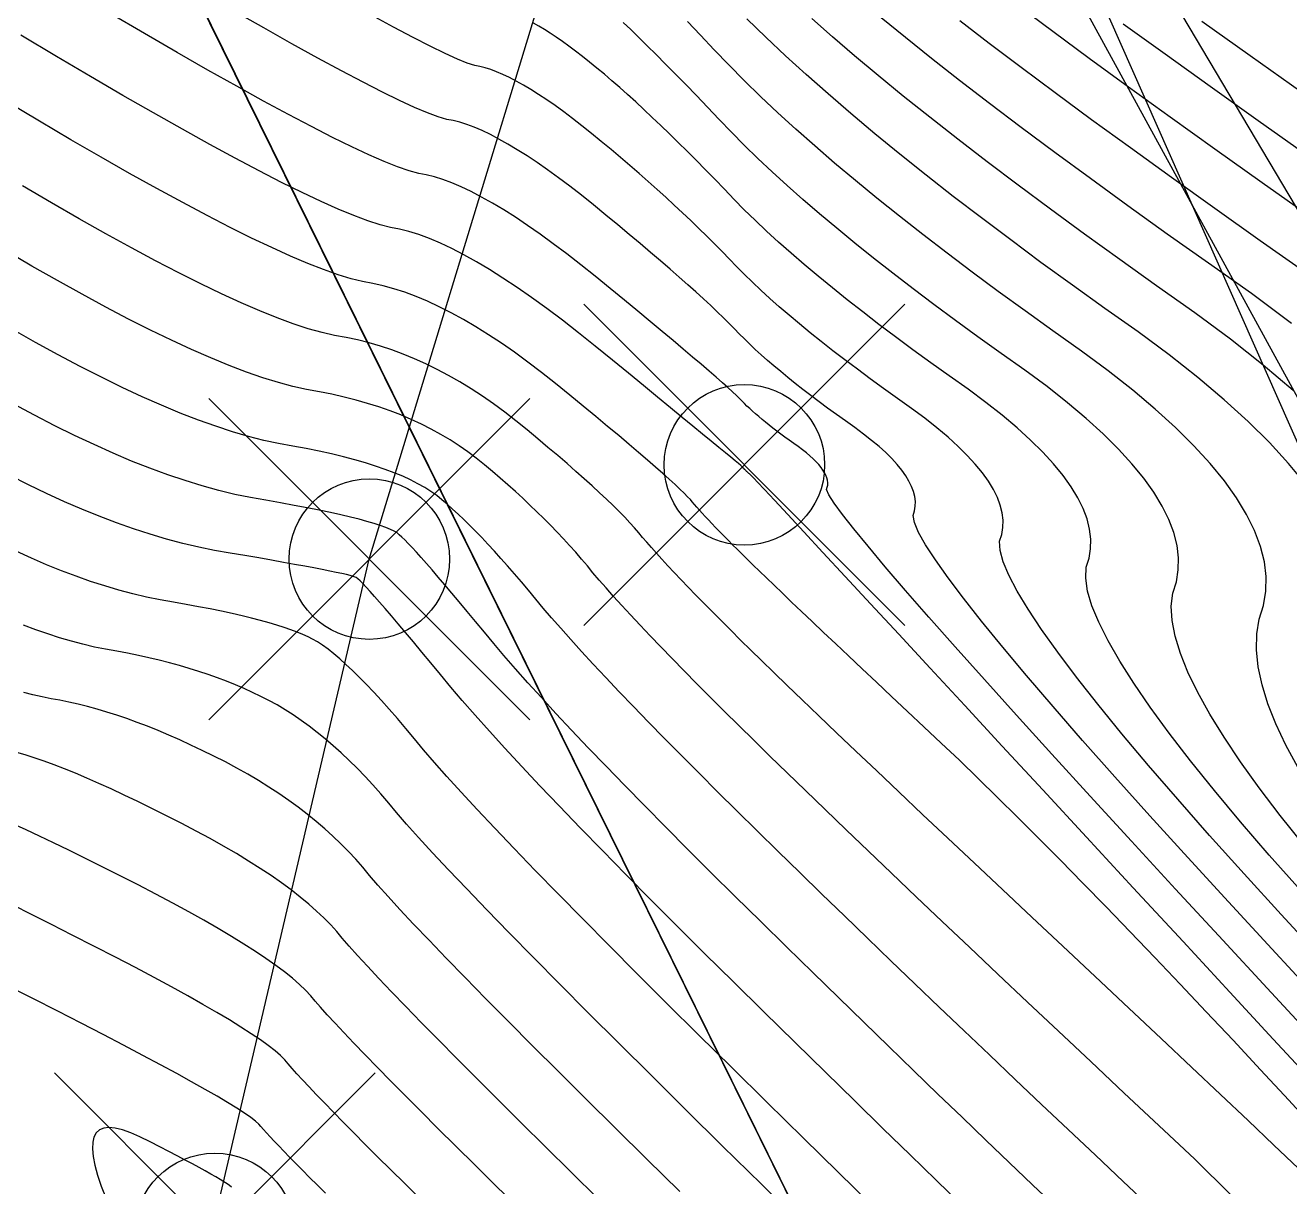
# Model space of a CAD drawing. Extents: x 83 to 1412852, y -76 to 4931706.
# Drawn here: x 1412630.12 to 1412636.43, y 4931562.77 to 4931568.56 of the extents above; entities that cross this region are included whole.
import ezdxf

# ---------------------------------------------------------------- set-up
doc = ezdxf.new("R2010")
doc.units = 0
doc.header["$MEASUREMENT"] = 0
doc.header["$PDMODE"] = 35
doc.header["$PDSIZE"] = 0.8
doc.layers.get('0').update_dxf_attribs({"color": 1, "linetype": 'CONTINUOUS'})
for name, color, linetype in [('Ground topo-Rev01', 1, 'CONTINUOUS'), ('New scratch layer', 1, 'CONTINUOUS'), ('nz-property-titles(LINZ DOWNLOAD)', 1, 'CONTINUOUS')]:
    doc.layers.add(name, color=color, linetype=linetype)

msp = doc.modelspace()

# ---------------------------------------------------------------- linework, layer by layer
for points in [[(1412628.11, 4931577.5), (1412633.05, 4931574.19), (1412634.96, 4931570.18), (1412641.65, 4931558.92), (1412643.23, 4931552.22), (1412645.18, 4931545.9), (1412648.78, 4931537.03), (1412651.34, 4931534.66), (1412654.11, 4931534.38), (1412662.28, 4931539.83)], [(1412636.5428, 4931563.7379), (1412636.3396, 4931563.9577), (1412636.1228, 4931564.192), (1412635.9201, 4931564.4131), (1412635.7313, 4931564.621), (1412635.5566, 4931564.8156), (1412635.3958, 4931564.997), (1412635.249, 4931565.1651), (1412635.1162, 4931565.32), (1412634.9975, 4931565.4617), (1412634.8927, 4931565.5901), (1412634.8019, 4931565.7052), (1412634.7251, 4931565.8071), (1412634.6623, 4931565.8958), (1412634.6135, 4931565.9712), (1412634.5787, 4931566.0334), (1412634.5579, 4931566.0824), (1412634.5511, 4931566.1181), (1412634.5583, 4931566.1405), (1412634.5621, 4931566.1636), (1412634.5625, 4931566.1874), (1412634.5596, 4931566.2118), (1412634.5532, 4931566.2369), (1412634.5435, 4931566.2626), (1412634.5305, 4931566.289), (1412634.514, 4931566.316), (1412634.4942, 4931566.3437), (1412634.471, 4931566.3721), (1412634.4444, 4931566.4011), (1412634.4145, 4931566.4307), (1412634.3811, 4931566.461), (1412634.3444, 4931566.492), (1412634.3044, 4931566.5236), (1412634.2609, 4931566.5559), (1412634.2141, 4931566.5888), (1412634.1687, 4931566.6213), (1412634.1247, 4931566.6532), (1412634.0822, 4931566.6846), (1412634.0411, 4931566.7156), (1412634.0015, 4931566.746), (1412633.9633, 4931566.776), (1412633.9266, 4931566.8054), (1412633.8913, 4931566.8344), (1412633.8574, 4931566.8628), (1412633.825, 4931566.8908), (1412633.794, 4931566.9182), (1412633.7644, 4931566.9452), (1412633.7363, 4931566.9717), (1412633.7097, 4931566.9976), (1412633.6844, 4931567.0231), (1412633.6606, 4931567.0481), (1412633.6345, 4931567.0747), (1412633.606, 4931567.1028), (1412633.575, 4931567.1326), (1412633.5418, 4931567.164), (1412633.5061, 4931567.197), (1412633.4681, 4931567.2316), (1412633.4277, 4931567.2678), (1412633.3849, 4931567.3055), (1412633.3397, 4931567.3449), (1412633.2922, 4931567.3859), (1412633.2423, 4931567.4285), (1412633.19, 4931567.4727), (1412633.1354, 4931567.5185), (1412633.0784, 4931567.5659), (1412633.019, 4931567.6149), (1412632.9572, 4931567.6655), (1412632.8973, 4931567.7133), (1412632.8393, 4931567.7582), (1412632.7832, 4931567.8003), (1412632.729, 4931567.8396), (1412632.6767, 4931567.8761), (1412632.6262, 4931567.9098), (1412632.5777, 4931567.9406), (1412632.531, 4931567.9686), (1412632.4863, 4931567.9938), (1412632.4434, 4931568.0161), (1412632.4024, 4931568.0356), (1412632.3633, 4931568.0523), (1412632.3261, 4931568.0662), (1412632.2908, 4931568.0772), (1412632.2573, 4931568.0855), (1412632.2258, 4931568.0909), (1412632.1834, 4931568.1036), (1412632.1302, 4931568.1236), (1412632.0661, 4931568.1509), (1412631.9912, 4931568.1856), (1412631.9054, 4931568.2276), (1412631.8087, 4931568.2769), (1412631.7013, 4931568.3335), (1412631.5829, 4931568.3974), (1412631.4538, 4931568.4687), (1412631.3137, 4931568.5472), (1412631.1629, 4931568.6331)], [(1412636.5405, 4931567.5988), (1412636.2911, 4931567.7752), (1412636.0552, 4931567.943), (1412635.833, 4931568.1023), (1412635.6243, 4931568.253), (1412635.4291, 4931568.3952), (1412635.2475, 4931568.5289), (1412635.0795, 4931568.654)], [(1412636.5223, 4931563.5392), (1412636.3162, 4931563.762), (1412636.0954, 4931564.0007), (1412635.8599, 4931564.2554), (1412635.6393, 4931564.4948), (1412635.4337, 4931564.719), (1412635.243, 4931564.9279), (1412635.0672, 4931565.1217), (1412634.9064, 4931565.3001), (1412634.7605, 4931565.4634), (1412634.6295, 4931565.6114), (1412634.5135, 4931565.7442), (1412634.4125, 4931565.8618), (1412634.3263, 4931565.9641), (1412634.2551, 4931566.0512), (1412634.1989, 4931566.1231), (1412634.1576, 4931566.1797), (1412634.1312, 4931566.2211), (1412634.1198, 4931566.2473), (1412634.1233, 4931566.2582), (1412634.1251, 4931566.2695), (1412634.1253, 4931566.281), (1412634.1239, 4931566.2929), (1412634.1208, 4931566.3052), (1412634.1161, 4931566.3177), (1412634.1097, 4931566.3305), (1412634.1017, 4931566.3437), (1412634.092, 4931566.3572), (1412634.0807, 4931566.371), (1412634.0678, 4931566.3851), (1412634.0532, 4931566.3996), (1412634.037, 4931566.4144), (1412634.0191, 4931566.4294), (1412633.9996, 4931566.4448), (1412633.9784, 4931566.4606), (1412633.9556, 4931566.4766), (1412633.9335, 4931566.4924), (1412633.912, 4931566.508), (1412633.8913, 4931566.5233), (1412633.8713, 4931566.5384), (1412633.852, 4931566.5532), (1412633.8334, 4931566.5678), (1412633.8155, 4931566.5821), (1412633.7983, 4931566.5962), (1412633.7818, 4931566.6101), (1412633.766, 4931566.6237), (1412633.7509, 4931566.6371), (1412633.7365, 4931566.6502), (1412633.7228, 4931566.6631), (1412633.7098, 4931566.6758), (1412633.6975, 4931566.6882), (1412633.686, 4931566.7004), (1412633.6704, 4931566.7156), (1412633.651, 4931566.7338), (1412633.6276, 4931566.7551), (1412633.6004, 4931566.7795), (1412633.5692, 4931566.8069), (1412633.534, 4931566.8374), (1412633.495, 4931566.8709), (1412633.452, 4931566.9074), (1412633.4051, 4931566.947), (1412633.3542, 4931566.9896), (1412633.2995, 4931567.0353), (1412633.2408, 4931567.0841), (1412633.1782, 4931567.1358), (1412633.1117, 4931567.1907), (1412633.0412, 4931567.2486), (1412632.9668, 4931567.3095), (1412632.8947, 4931567.367), (1412632.8249, 4931567.4211), (1412632.7573, 4931567.4718), (1412632.6921, 4931567.5192), (1412632.629, 4931567.5631), (1412632.5683, 4931567.6036), (1412632.5099, 4931567.6407), (1412632.4537, 4931567.6744), (1412632.3998, 4931567.7047), (1412632.3482, 4931567.7316), (1412632.2988, 4931567.7551), (1412632.2517, 4931567.7752), (1412632.2069, 4931567.7919), (1412632.1644, 4931567.8052), (1412632.1241, 4931567.8151), (1412632.0862, 4931567.8216), (1412632.0386, 4931567.8349), (1412631.9814, 4931567.8548), (1412631.9147, 4931567.8815), (1412631.8384, 4931567.915), (1412631.7524, 4931567.9552), (1412631.6569, 4931568.0021), (1412631.5518, 4931568.0557), (1412631.4372, 4931568.1161), (1412631.3129, 4931568.1832), (1412631.179, 4931568.2571), (1412631.0356, 4931568.3377), (1412630.8825, 4931568.425), (1412630.7199, 4931568.5191), (1412630.5477, 4931568.6199)], [(1412636.5838, 4931563.9146), (1412636.3858, 4931564.1286), (1412636.2009, 4931564.3314), (1412636.029, 4931564.523), (1412635.8702, 4931564.7033), (1412635.7244, 4931564.8723), (1412635.5917, 4931565.0301), (1412635.472, 4931565.1766), (1412635.3654, 4931565.3119), (1412635.2718, 4931565.4359), (1412635.1913, 4931565.5487), (1412635.1239, 4931565.6502), (1412635.0695, 4931565.7404), (1412635.0281, 4931565.8194), (1412634.9998, 4931565.8872), (1412634.9846, 4931565.9437), (1412634.9824, 4931565.9889), (1412634.9933, 4931566.0228), (1412634.999, 4931566.0578), (1412634.9997, 4931566.0938), (1412634.9952, 4931566.1307), (1412634.9857, 4931566.1686), (1412634.971, 4931566.2075), (1412634.9512, 4931566.2475), (1412634.9263, 4931566.2884), (1412634.8963, 4931566.3303), (1412634.8612, 4931566.3731), (1412634.821, 4931566.417), (1412634.7757, 4931566.4619), (1412634.7253, 4931566.5077), (1412634.6698, 4931566.5546), (1412634.6091, 4931566.6024), (1412634.5434, 4931566.6512), (1412634.4726, 4931566.7011), (1412634.4039, 4931566.7501), (1412634.3374, 4931566.7984), (1412634.2731, 4931566.846), (1412634.211, 4931566.8928), (1412634.151, 4931566.9388), (1412634.0932, 4931566.9842), (1412634.0376, 4931567.0287), (1412633.9842, 4931567.0725), (1412633.933, 4931567.1156), (1412633.8839, 4931567.1578), (1412633.837, 4931567.1994), (1412633.7923, 4931567.2402), (1412633.7498, 4931567.2802), (1412633.7095, 4931567.3195), (1412633.6713, 4931567.358), (1412633.6353, 4931567.3958), (1412633.5985, 4931567.4338), (1412633.5609, 4931567.4719), (1412633.5225, 4931567.5101), (1412633.4832, 4931567.5485), (1412633.4431, 4931567.5871), (1412633.4021, 4931567.6258), (1412633.3604, 4931567.6647), (1412633.3178, 4931567.7037), (1412633.2744, 4931567.7429), (1412633.2302, 4931567.7822), (1412633.1852, 4931567.8217), (1412633.1393, 4931567.8614), (1412633.0926, 4931567.9012), (1412633.0451, 4931567.9411), (1412632.9967, 4931567.9812), (1412632.9476, 4931568.0215), (1412632.8999, 4931568.0595), (1412632.8537, 4931568.0953), (1412632.8091, 4931568.1288), (1412632.7659, 4931568.1601), (1412632.7243, 4931568.1892), (1412632.6841, 4931568.2159), (1412632.6455, 4931568.2405), (1412632.6084, 4931568.2628), (1412632.5727, 4931568.2828), (1412632.5386, 4931568.3006), (1412632.506, 4931568.3161), (1412632.4749, 4931568.3294), (1412632.4453, 4931568.3404), (1412632.4171, 4931568.3492), (1412632.3905, 4931568.3558), (1412632.3654, 4931568.3601), (1412632.3282, 4931568.3723), (1412632.2789, 4931568.3923), (1412632.2175, 4931568.4203), (1412632.1439, 4931568.4562), (1412632.0583, 4931568.5), (1412631.9605, 4931568.5517), (1412631.8507, 4931568.6113)], [(1412636.4816, 4931564.2498), (1412636.3266, 4931564.425), (1412636.1838, 4931564.591), (1412636.053, 4931564.7477), (1412635.9343, 4931564.8951), (1412635.8278, 4931565.0333), (1412635.7333, 4931565.1622), (1412635.651, 4931565.2818), (1412635.5808, 4931565.3922), (1412635.5227, 4931565.4932), (1412635.4767, 4931565.5851), (1412635.4428, 4931565.6676), (1412635.421, 4931565.7409), (1412635.4113, 4931565.8049), (1412635.4137, 4931565.8597), (1412635.4283, 4931565.9052), (1412635.436, 4931565.952), (1412635.4369, 4931566.0001), (1412635.4309, 4931566.0496), (1412635.4181, 4931566.1004), (1412635.3985, 4931566.1525), (1412635.372, 4931566.2059), (1412635.3387, 4931566.2607), (1412635.2985, 4931566.3168), (1412635.2515, 4931566.3742), (1412635.1977, 4931566.4329), (1412635.137, 4931566.493), (1412635.0695, 4931566.5544), (1412634.9951, 4931566.6171), (1412634.9139, 4931566.6812), (1412634.8259, 4931566.7466), (1412634.731, 4931566.8133), (1412634.6391, 4931566.879), (1412634.5501, 4931566.9437), (1412634.464, 4931567.0073), (1412634.3808, 4931567.07), (1412634.3005, 4931567.1317), (1412634.2231, 4931567.1923), (1412634.1487, 4931567.252), (1412634.0772, 4931567.3106), (1412634.0086, 4931567.3683), (1412633.9429, 4931567.4249), (1412633.8801, 4931567.4805), (1412633.8203, 4931567.5352), (1412633.7633, 4931567.5888), (1412633.7093, 4931567.6414), (1412633.6582, 4931567.693), (1412633.61, 4931567.7436), (1412633.5626, 4931567.7929), (1412633.5159, 4931567.8409), (1412633.4699, 4931567.8876), (1412633.4246, 4931567.933), (1412633.38, 4931567.9772), (1412633.3362, 4931568.02), (1412633.2931, 4931568.0616), (1412633.2507, 4931568.1018), (1412633.2091, 4931568.1408), (1412633.1682, 4931568.1785), (1412633.128, 4931568.2149), (1412633.0885, 4931568.25), (1412633.0498, 4931568.2838), (1412633.0118, 4931568.3164), (1412632.9745, 4931568.3476), (1412632.9379, 4931568.3775), (1412632.9025, 4931568.4058), (1412632.8682, 4931568.4324), (1412632.835, 4931568.4573), (1412632.8029, 4931568.4806), (1412632.7719, 4931568.5022), (1412632.7421, 4931568.5221), (1412632.7133, 4931568.5403), (1412632.6857, 4931568.5569), (1412632.6592, 4931568.5718)], [(1412636.4974, 4931564.4786), (1412636.3816, 4931564.623), (1412636.277, 4931564.7601), (1412636.1835, 4931564.8899), (1412636.1012, 4931565.0124), (1412636.0301, 4931565.1277), (1412635.9702, 4931565.2356), (1412635.9214, 4931565.3363), (1412635.8838, 4931565.4297), (1412635.8574, 4931565.5158), (1412635.8421, 4931565.5947), (1412635.838, 4931565.6662), (1412635.8451, 4931565.7305), (1412635.8633, 4931565.7875), (1412635.873, 4931565.8462), (1412635.8741, 4931565.9065), (1412635.8666, 4931565.9685), (1412635.8505, 4931566.0321), (1412635.8259, 4931566.0974), (1412635.7927, 4931566.1644), (1412635.751, 4931566.233), (1412635.7006, 4931566.3033), (1412635.6418, 4931566.3753), (1412635.5743, 4931566.4489), (1412635.4983, 4931566.5242), (1412635.4137, 4931566.6011), (1412635.3205, 4931566.6797), (1412635.2187, 4931566.76), (1412635.1084, 4931566.8419), (1412634.9895, 4931566.9255), (1412634.8743, 4931567.0078), (1412634.7627, 4931567.0889), (1412634.6548, 4931567.1687), (1412634.5506, 4931567.2472), (1412634.45, 4931567.3245), (1412634.353, 4931567.4005), (1412634.2598, 4931567.4753), (1412634.1701, 4931567.5488), (1412634.0842, 4931567.621), (1412634.0018, 4931567.692), (1412633.9232, 4931567.7617), (1412633.8482, 4931567.8301), (1412633.7768, 4931567.8973), (1412633.7091, 4931567.9632), (1412633.6451, 4931568.0279), (1412633.5847, 4931568.0913), (1412633.5266, 4931568.152), (1412633.4708, 4931568.2099), (1412633.4173, 4931568.2651), (1412633.366, 4931568.3175), (1412633.317, 4931568.3673), (1412633.2703, 4931568.4142), (1412633.2258, 4931568.4585), (1412633.1837, 4931568.5), (1412633.1438, 4931568.5388), (1412633.1062, 4931568.5748)], [(1412636.4692, 4931564.8627), (1412636.4093, 4931564.9735), (1412636.3596, 4931565.0791), (1412636.3202, 4931565.1793), (1412636.291, 4931565.2743), (1412636.272, 4931565.364), (1412636.2632, 4931565.4484), (1412636.2647, 4931565.5275), (1412636.2764, 4931565.6013), (1412636.2983, 4931565.6698), (1412636.3099, 4931565.7403), (1412636.3112, 4931565.8128), (1412636.3022, 4931565.8873), (1412636.283, 4931565.9638), (1412636.2534, 4931566.0423), (1412636.2135, 4931566.1228), (1412636.1633, 4931566.2053), (1412636.1028, 4931566.2898), (1412636.032, 4931566.3763), (1412635.9509, 4931566.4648), (1412635.8595, 4931566.5553), (1412635.7578, 4931566.6478), (1412635.6458, 4931566.7423), (1412635.5235, 4931566.8388), (1412635.3909, 4931566.9372), (1412635.248, 4931567.0377), (1412635.1095, 4931567.1367), (1412634.9754, 4931567.2341), (1412634.8457, 4931567.33), (1412634.7204, 4931567.4244), (1412634.5995, 4931567.5173), (1412634.4829, 4931567.6087), (1412634.3708, 4931567.6986), (1412634.2631, 4931567.7869), (1412634.1597, 4931567.8737), (1412634.0608, 4931567.959), (1412633.9662, 4931568.0428), (1412633.8761, 4931568.1251), (1412633.7903, 4931568.2059), (1412633.709, 4931568.2851), (1412633.632, 4931568.3628), (1412633.5594, 4931568.439), (1412633.4907, 4931568.5111), (1412633.4257, 4931568.5789)], [(1412636.5049, 4931566.2764), (1412636.4223, 4931566.3774), (1412636.3275, 4931566.4808), (1412636.2208, 4931566.5865), (1412636.102, 4931566.6945), (1412635.9712, 4931566.8048), (1412635.8283, 4931566.9175), (1412635.6734, 4931567.0326), (1412635.5065, 4931567.1499), (1412635.3449, 4931567.2654), (1412635.1885, 4931567.3789), (1412635.0374, 4931567.4906), (1412634.8915, 4931567.6003), (1412634.751, 4931567.7081), (1412634.6157, 4931567.814), (1412634.4856, 4931567.9179), (1412634.3608, 4931568.02), (1412634.2413, 4931568.1202), (1412634.1271, 4931568.2184), (1412634.0181, 4931568.3147), (1412633.9144, 4931568.4091), (1412633.816, 4931568.5017), (1412633.7228, 4931568.5922)], [(1412636.4462, 4931566.7412), (1412636.2965, 4931566.8674), (1412636.1331, 4931566.9963), (1412635.956, 4931567.1279), (1412635.765, 4931567.2622), (1412635.5814, 4931567.3928), (1412635.4052, 4931567.5199), (1412635.2363, 4931567.6435), (1412635.0747, 4931567.7635), (1412634.9205, 4931567.8799), (1412634.7736, 4931567.9927), (1412634.6341, 4931568.1019), (1412634.5019, 4931568.2076), (1412634.3771, 4931568.3097), (1412634.2595, 4931568.4083), (1412634.1494, 4931568.5033), (1412634.0466, 4931568.5947)], [(1412636.4379, 4931567.0751), (1412636.2385, 4931567.2232), (1412636.0235, 4931567.3744), (1412635.818, 4931567.5203), (1412635.6219, 4931567.661), (1412635.4352, 4931567.7964), (1412635.2579, 4931567.9266), (1412635.09, 4931568.0516), (1412634.9316, 4931568.1714), (1412634.7826, 4931568.2859), (1412634.643, 4931568.3953), (1412634.5128, 4931568.4993), (1412634.392, 4931568.5982)], [(1412636.521, 4931567.3186), (1412636.282, 4931567.4866), (1412636.0545, 4931567.6477), (1412635.8386, 4931567.802), (1412635.6341, 4931567.9493), (1412635.4411, 4931568.0898), (1412635.2596, 4931568.2234), (1412635.0896, 4931568.3501), (1412634.931, 4931568.4699), (1412634.784, 4931568.5829)], [(1412636.4886, 4931568.225), (1412636.2308, 4931568.4081), (1412635.9906, 4931568.5794)], [(1412636.5485, 4931563.2899), (1412636.3468, 4931563.5079), (1412636.1297, 4931563.7427), (1412635.897, 4931563.9943), (1412635.6488, 4931564.2626), (1412635.4159, 4931564.5144), (1412635.1982, 4931564.7497), (1412634.9958, 4931564.9684), (1412634.8087, 4931565.1706), (1412634.6368, 4931565.3563), (1412634.4801, 4931565.5255), (1412634.3387, 4931565.6781), (1412634.2126, 4931565.8142), (1412634.1017, 4931565.9337), (1412634.0061, 4931566.0368), (1412633.9257, 4931566.1233), (1412633.8606, 4931566.1932), (1412633.8107, 4931566.2467), (1412633.7761, 4931566.2836), (1412633.7567, 4931566.304), (1412633.7526, 4931566.3078), (1412633.7487, 4931566.3115), (1412633.7449, 4931566.315), (1412633.7414, 4931566.3184), (1412633.738, 4931566.3216), (1412633.7347, 4931566.3246), (1412633.7317, 4931566.3275), (1412633.7288, 4931566.3302), (1412633.7261, 4931566.3328), (1412633.7236, 4931566.3352), (1412633.7212, 4931566.3374), (1412633.719, 4931566.3395), (1412633.717, 4931566.3414), (1412633.7152, 4931566.3432), (1412633.7136, 4931566.3448), (1412633.7121, 4931566.3462), (1412633.7108, 4931566.3475), (1412633.7095, 4931566.3487), (1412633.7083, 4931566.3499), (1412633.7072, 4931566.351), (1412633.7061, 4931566.3521), (1412633.7051, 4931566.3532), (1412633.7041, 4931566.3542), (1412633.7032, 4931566.3551), (1412633.7023, 4931566.356), (1412633.7015, 4931566.3569), (1412633.7007, 4931566.3577), (1412633.7, 4931566.3585), (1412633.6993, 4931566.3593), (1412633.6987, 4931566.3599), (1412633.6981, 4931566.3606), (1412633.6976, 4931566.3612), (1412633.6972, 4931566.3617), (1412633.6914, 4931566.3666), (1412633.6803, 4931566.3759), (1412633.6639, 4931566.3895), (1412633.6421, 4931566.4074), (1412633.6151, 4931566.4297), (1412633.5827, 4931566.4564), (1412633.545, 4931566.4874), (1412633.5019, 4931566.5227), (1412633.4536, 4931566.5624), (1412633.3999, 4931566.6064), (1412633.3409, 4931566.6548), (1412633.2766, 4931566.7075), (1412633.2069, 4931566.7646), (1412633.132, 4931566.8261), (1412633.0517, 4931566.8918), (1412632.9661, 4931566.9619), (1412632.8831, 4931567.0282), (1412632.8026, 4931567.0905), (1412632.7247, 4931567.1489), (1412632.6494, 4931567.2034), (1412632.5767, 4931567.2539), (1412632.5065, 4931567.3006), (1412632.4389, 4931567.3434), (1412632.3739, 4931567.3822), (1412632.3115, 4931567.4172), (1412632.2516, 4931567.4482), (1412632.1943, 4931567.4754), (1412632.1396, 4931567.4986), (1412632.0875, 4931567.5179), (1412632.0379, 4931567.5333), (1412631.9909, 4931567.5448), (1412631.9465, 4931567.5524), (1412631.8938, 4931567.5662), (1412631.8327, 4931567.5861), (1412631.7633, 4931567.6121), (1412631.6856, 4931567.6444), (1412631.5995, 4931567.6827), (1412631.5051, 4931567.7273), (1412631.4024, 4931567.7779), (1412631.2914, 4931567.8348), (1412631.172, 4931567.8978), (1412631.0443, 4931567.9669), (1412630.9083, 4931568.0422), (1412630.7639, 4931568.1237), (1412630.6112, 4931568.2113), (1412630.4502, 4931568.3051), (1412630.2809, 4931568.405), (1412630.1032, 4931568.5111)], [(1412636.5276, 4931567.9026), (1412636.2719, 4931568.084), (1412636.0319, 4931568.2552), (1412635.8074, 4931568.4162), (1412635.5986, 4931568.567)], [(1412636.5691, 4931563.0467), (1412636.4243, 4931563.2032), (1412636.2832, 4931563.355), (1412636.1458, 4931563.5021), (1412636.012, 4931563.6444), (1412635.8818, 4931563.782), (1412635.7553, 4931563.9148), (1412635.6325, 4931564.043), (1412635.5133, 4931564.1664), (1412635.3978, 4931564.285), (1412635.286, 4931564.399), (1412635.1777, 4931564.5082), (1412635.0732, 4931564.6126), (1412634.9723, 4931564.7124), (1412634.8751, 4931564.8074), (1412634.7815, 4931564.8976), (1412634.6916, 4931564.9832), (1412634.6053, 4931565.064), (1412634.5227, 4931565.1414), (1412634.4438, 4931565.2154), (1412634.3686, 4931565.2861), (1412634.2971, 4931565.3534), (1412634.2293, 4931565.4173), (1412634.1651, 4931565.4778), (1412634.1047, 4931565.5349), (1412634.0479, 4931565.5887), (1412633.9948, 4931565.6391), (1412633.9455, 4931565.6861), (1412633.8998, 4931565.7297), (1412633.8577, 4931565.7699), (1412633.8194, 4931565.8068), (1412633.7848, 4931565.8402), (1412633.7538, 4931565.8703), (1412633.7266, 4931565.897), (1412633.7004, 4931565.9228), (1412633.6753, 4931565.9476), (1412633.6514, 4931565.9715), (1412633.6285, 4931565.9945), (1412633.6068, 4931566.0165), (1412633.5862, 4931566.0376), (1412633.5666, 4931566.0577), (1412633.5482, 4931566.0769), (1412633.5309, 4931566.0951), (1412633.5146, 4931566.1125), (1412633.4995, 4931566.1288), (1412633.4855, 4931566.1443), (1412633.4726, 4931566.1588), (1412633.4608, 4931566.1723), (1412633.4501, 4931566.1849), (1412633.4405, 4931566.1966), (1412633.4271, 4931566.2112), (1412633.4099, 4931566.2286), (1412633.3888, 4931566.2489), (1412633.364, 4931566.2721), (1412633.3353, 4931566.2982), (1412633.3029, 4931566.3272), (1412633.2666, 4931566.3591), (1412633.2265, 4931566.3938), (1412633.1826, 4931566.4315), (1412633.1349, 4931566.472), (1412633.0833, 4931566.5154), (1412633.028, 4931566.5617), (1412632.9689, 4931566.6108), (1412632.9059, 4931566.6629), (1412632.8391, 4931566.7178), (1412632.7685, 4931566.7756), (1412632.6992, 4931566.8304), (1412632.6311, 4931566.8821), (1412632.5642, 4931566.9307), (1412632.4985, 4931566.9762), (1412632.4341, 4931567.0187), (1412632.3709, 4931567.0581), (1412632.309, 4931567.0944), (1412632.2482, 4931567.1277), (1412632.1888, 4931567.1579), (1412632.1305, 4931567.185), (1412632.0735, 4931567.209), (1412632.0177, 4931567.23), (1412631.9631, 4931567.2479), (1412631.9098, 4931567.2627), (1412631.8577, 4931567.2745), (1412631.8069, 4931567.2832), (1412631.749, 4931567.2975), (1412631.684, 4931567.3173), (1412631.6119, 4931567.3427), (1412631.5328, 4931567.3737), (1412631.4466, 4931567.4103), (1412631.3533, 4931567.4525), (1412631.253, 4931567.5002), (1412631.1456, 4931567.5535), (1412631.0311, 4931567.6123), (1412630.9096, 4931567.6768), (1412630.781, 4931567.7468), (1412630.6453, 4931567.8224), (1412630.5026, 4931567.9036), (1412630.3527, 4931567.9903), (1412630.1959, 4931568.0826), (1412630.0319, 4931568.1805)], [(1412636.4702, 4931562.8642), (1412636.3494, 4931562.9796), (1412636.2207, 4931563.102), (1412636.084, 4931563.2315), (1412635.9394, 4931563.3681), (1412635.7869, 4931563.5117), (1412635.6264, 4931563.6624), (1412635.458, 4931563.8201), (1412635.2967, 4931563.9713), (1412635.1427, 4931564.1159), (1412634.9959, 4931564.2538), (1412634.8563, 4931564.3852), (1412634.7238, 4931564.5099), (1412634.5986, 4931564.6281), (1412634.4806, 4931564.7396), (1412634.3698, 4931564.8446), (1412634.2661, 4931564.9429), (1412634.1697, 4931565.0347), (1412634.0805, 4931565.1198), (1412633.9984, 4931565.1984), (1412633.9236, 4931565.2703), (1412633.856, 4931565.3357), (1412633.7955, 4931565.3944), (1412633.7423, 4931565.4466), (1412633.6912, 4931565.4969), (1412633.6423, 4931565.5454), (1412633.5956, 4931565.592), (1412633.551, 4931565.6368), (1412633.5085, 4931565.6798), (1412633.4682, 4931565.7209), (1412633.4301, 4931565.7603), (1412633.3941, 4931565.7977), (1412633.3603, 4931565.8334), (1412633.3286, 4931565.8672), (1412633.2991, 4931565.8991), (1412633.2717, 4931565.9293), (1412633.2465, 4931565.9576), (1412633.2235, 4931565.984), (1412633.2026, 4931566.0087), (1412633.1838, 4931566.0315), (1412633.1628, 4931566.0557), (1412633.1394, 4931566.0813), (1412633.1138, 4931566.1084), (1412633.0859, 4931566.1368), (1412633.0556, 4931566.1667), (1412633.0231, 4931566.1981), (1412632.9882, 4931566.2308), (1412632.9511, 4931566.265), (1412632.9116, 4931566.3005), (1412632.8699, 4931566.3375), (1412632.8258, 4931566.3759), (1412632.7794, 4931566.4158), (1412632.7308, 4931566.457), (1412632.6798, 4931566.4997), (1412632.6265, 4931566.5438), (1412632.571, 4931566.5893), (1412632.5153, 4931566.6326), (1412632.4595, 4931566.6737), (1412632.4036, 4931566.7125), (1412632.3476, 4931566.7491), (1412632.2915, 4931566.7834), (1412632.2353, 4931566.8156), (1412632.179, 4931566.8454), (1412632.1226, 4931566.8731), (1412632.066, 4931566.8985), (1412632.0094, 4931566.9217), (1412631.9526, 4931566.9427), (1412631.8958, 4931566.9614), (1412631.8388, 4931566.9779), (1412631.7817, 4931566.9922), (1412631.7246, 4931567.0042), (1412631.6673, 4931567.014), (1412631.6042, 4931567.0288), (1412631.5353, 4931567.0486), (1412631.4605, 4931567.0734), (1412631.38, 4931567.1031), (1412631.2937, 4931567.1379), (1412631.2015, 4931567.1777), (1412631.1036, 4931567.2224), (1412630.9998, 4931567.2722), (1412630.8903, 4931567.3269), (1412630.7749, 4931567.3866), (1412630.6537, 4931567.4514), (1412630.5267, 4931567.5211), (1412630.3939, 4931567.5958), (1412630.2553, 4931567.6755), (1412630.1109, 4931567.7602)], [(1412636.1356, 4931562.7321), (1412635.9556, 4931562.9089), (1412635.7762, 4931563.0769), (1412635.6032, 4931563.2392), (1412635.4364, 4931563.3959), (1412635.2758, 4931563.5469), (1412635.1215, 4931563.6923), (1412634.9735, 4931563.832), (1412634.8317, 4931563.9661), (1412634.6962, 4931564.0945), (1412634.5669, 4931564.2173), (1412634.4439, 4931564.3344), (1412634.3271, 4931564.4459), (1412634.2167, 4931564.5517), (1412634.1124, 4931564.6519), (1412634.0144, 4931564.7464), (1412633.9227, 4931564.8353), (1412633.8373, 4931564.9186), (1412633.7581, 4931564.9961), (1412633.6821, 4931565.071), (1412633.6093, 4931565.1431), (1412633.5397, 4931565.2125), (1412633.4734, 4931565.2792), (1412633.4102, 4931565.3431), (1412633.3503, 4931565.4043), (1412633.2935, 4931565.4628), (1412633.24, 4931565.5186), (1412633.1896, 4931565.5716), (1412633.1425, 4931565.6219), (1412633.0986, 4931565.6694), (1412633.0579, 4931565.7143), (1412633.0204, 4931565.7564), (1412632.9861, 4931565.7958), (1412632.955, 4931565.8324), (1412632.9272, 4931565.8663), (1412632.8985, 4931565.9002), (1412632.869, 4931565.934), (1412632.8388, 4931565.9678), (1412632.8077, 4931566.0016), (1412632.7759, 4931566.0352), (1412632.7433, 4931566.0689), (1412632.7098, 4931566.1025), (1412632.6756, 4931566.1361), (1412632.6406, 4931566.1696), (1412632.6048, 4931566.2031), (1412632.5682, 4931566.2365), (1412632.5309, 4931566.2699), (1412632.4927, 4931566.3032), (1412632.4537, 4931566.3366), (1412632.414, 4931566.3698), (1412632.3734, 4931566.403), (1412632.3314, 4931566.4348), (1412632.288, 4931566.4653), (1412632.2431, 4931566.4943), (1412632.1967, 4931566.5219), (1412632.1489, 4931566.5482), (1412632.0997, 4931566.573), (1412632.049, 4931566.5965), (1412631.9969, 4931566.6185), (1412631.9433, 4931566.6392), (1412631.8882, 4931566.6585), (1412631.8318, 4931566.6763), (1412631.7738, 4931566.6928), (1412631.7145, 4931566.7079), (1412631.6536, 4931566.7216), (1412631.5914, 4931566.7339), (1412631.5276, 4931566.7448), (1412631.4594, 4931566.7601), (1412631.3865, 4931566.7798), (1412631.3092, 4931566.804), (1412631.2272, 4931566.8325), (1412631.1408, 4931566.8655), (1412631.0497, 4931566.9028), (1412630.9542, 4931566.9446), (1412630.8541, 4931566.9908), (1412630.7494, 4931567.0415), (1412630.6402, 4931567.0965), (1412630.5264, 4931567.1559), (1412630.4081, 4931567.2198), (1412630.2852, 4931567.2881), (1412630.1578, 4931567.3607), (1412630.0258, 4931567.4378)], [(1412635.7382, 4931562.6673), (1412635.5978, 4931562.7991), (1412635.4598, 4931562.9289), (1412635.3241, 4931563.0569), (1412635.1908, 4931563.1829), (1412635.0598, 4931563.307), (1412634.9311, 4931563.4292), (1412634.8048, 4931563.5495), (1412634.6809, 4931563.6678), (1412634.5593, 4931563.7843), (1412634.44, 4931563.8988), (1412634.3231, 4931564.0114), (1412634.2086, 4931564.1221), (1412634.0964, 4931564.2309), (1412633.9865, 4931564.3377), (1412633.879, 4931564.4427), (1412633.7738, 4931564.5457), (1412633.6729, 4931564.6451), (1412633.5763, 4931564.7409), (1412633.4839, 4931564.833), (1412633.3958, 4931564.9215), (1412633.3119, 4931565.0065), (1412633.2323, 4931565.0877), (1412633.157, 4931565.1654), (1412633.0859, 4931565.2394), (1412633.019, 4931565.3098), (1412632.9565, 4931565.3766), (1412632.8982, 4931565.4398), (1412632.8441, 4931565.4993), (1412632.7943, 4931565.5552), (1412632.7488, 4931565.6075), (1412632.7075, 4931565.6561), (1412632.6705, 4931565.7012), (1412632.6342, 4931565.7447), (1412632.5986, 4931565.7867), (1412632.5637, 4931565.8272), (1412632.5296, 4931565.8663), (1412632.4962, 4931565.9037), (1412632.4635, 4931565.9397), (1412632.4315, 4931565.9742), (1412632.4002, 4931566.0072), (1412632.3696, 4931566.0387), (1412632.3398, 4931566.0686), (1412632.3107, 4931566.0971), (1412632.2823, 4931566.124), (1412632.2546, 4931566.1495), (1412632.2276, 4931566.1734), (1412632.2014, 4931566.1958), (1412632.1759, 4931566.2167), (1412632.1475, 4931566.2371), (1412632.1164, 4931566.2569), (1412632.0825, 4931566.2761), (1412632.0458, 4931566.2948), (1412632.0064, 4931566.3129), (1412631.9641, 4931566.3305), (1412631.919, 4931566.3475), (1412631.8712, 4931566.364), (1412631.8205, 4931566.3799), (1412631.7671, 4931566.3952), (1412631.7109, 4931566.41), (1412631.6519, 4931566.4242), (1412631.5901, 4931566.4379), (1412631.5255, 4931566.451), (1412631.4582, 4931566.4636), (1412631.388, 4931566.4756), (1412631.3145, 4931566.4914), (1412631.2378, 4931566.5111), (1412631.1578, 4931566.5346), (1412631.0745, 4931566.5619), (1412630.9878, 4931566.5931), (1412630.8979, 4931566.628), (1412630.8048, 4931566.6669), (1412630.7083, 4931566.7095), (1412630.6085, 4931566.756), (1412630.5055, 4931566.8063), (1412630.3991, 4931566.8605), (1412630.2895, 4931566.9185), (1412630.1766, 4931566.9803), (1412630.0603, 4931567.0459)], [(1412635.2601, 4931562.6735), (1412635.1461, 4931562.782), (1412635.0306, 4931562.8923), (1412634.9135, 4931563.0045), (1412634.7949, 4931563.1184), (1412634.6747, 4931563.2342), (1412634.553, 4931563.3517), (1412634.4296, 4931563.4711), (1412634.3048, 4931563.5923), (1412634.1783, 4931563.7153), (1412634.0503, 4931563.8401), (1412633.9207, 4931563.9668), (1412633.7896, 4931564.0953), (1412633.6638, 4931564.2192), (1412633.5433, 4931564.3386), (1412633.4281, 4931564.4535), (1412633.3182, 4931564.5639), (1412633.2136, 4931564.6698), (1412633.1144, 4931564.7711), (1412633.0204, 4931564.8679), (1412632.9318, 4931564.9603), (1412632.8484, 4931565.048), (1412632.7704, 4931565.1313), (1412632.6977, 4931565.2101), (1412632.6303, 4931565.2843), (1412632.5682, 4931565.354), (1412632.5114, 4931565.4192), (1412632.46, 4931565.4799), (1412632.4138, 4931565.536), (1412632.3699, 4931565.5892), (1412632.3282, 4931565.6394), (1412632.2887, 4931565.6867), (1412632.2515, 4931565.731), (1412632.2165, 4931565.7723), (1412632.1837, 4931565.8106), (1412632.1531, 4931565.8459), (1412632.1248, 4931565.8783), (1412632.0987, 4931565.9077), (1412632.0748, 4931565.9342), (1412632.0531, 4931565.9576), (1412632.0337, 4931565.9781), (1412632.0165, 4931565.9957), (1412632.0015, 4931566.0102), (1412631.9888, 4931566.0218), (1412631.9783, 4931566.0304), (1412631.9636, 4931566.0393), (1412631.9449, 4931566.0485), (1412631.922, 4931566.0579), (1412631.8949, 4931566.0677), (1412631.8638, 4931566.0777), (1412631.8285, 4931566.088), (1412631.7891, 4931566.0986), (1412631.7455, 4931566.1094), (1412631.6978, 4931566.1205), (1412631.646, 4931566.132), (1412631.59, 4931566.1437), (1412631.53, 4931566.1556), (1412631.4658, 4931566.1679), (1412631.3974, 4931566.1804), (1412631.325, 4931566.1933), (1412631.2484, 4931566.2064), (1412631.1697, 4931566.2227), (1412631.0891, 4931566.2423), (1412631.0064, 4931566.2652), (1412630.9217, 4931566.2913), (1412630.8349, 4931566.3206), (1412630.7462, 4931566.3532), (1412630.6553, 4931566.3891), (1412630.5625, 4931566.4282), (1412630.4676, 4931566.4706), (1412630.3707, 4931566.5162), (1412630.2718, 4931566.5651), (1412630.1709, 4931566.6172), (1412630.0679, 4931566.6725)], [(1412634.7901, 4931562.684), (1412634.6659, 4931562.8046), (1412634.5361, 4931562.9308), (1412634.4009, 4931563.0625), (1412634.2602, 4931563.1998), (1412634.1141, 4931563.3426), (1412633.9625, 4931563.4909), (1412633.8054, 4931563.6448), (1412633.6549, 4931563.793), (1412633.5111, 4931563.9353), (1412633.3739, 4931564.072), (1412633.2434, 4931564.2028), (1412633.1195, 4931564.328), (1412633.0023, 4931564.4473), (1412632.8917, 4931564.5609), (1412632.7878, 4931564.6688), (1412632.6905, 4931564.7709), (1412632.5998, 4931564.8672), (1412632.5158, 4931564.9578), (1412632.4384, 4931565.0427), (1412632.3677, 4931565.1217), (1412632.3036, 4931565.1951), (1412632.2461, 4931565.2626), (1412632.1953, 4931565.3244), (1412632.1474, 4931565.3825), (1412632.1023, 4931565.437), (1412632.06, 4931565.4877), (1412632.0206, 4931565.5347), (1412631.984, 4931565.578), (1412631.9503, 4931565.6177), (1412631.9194, 4931565.6536), (1412631.8914, 4931565.6859), (1412631.8662, 4931565.7144), (1412631.8438, 4931565.7393), (1412631.8243, 4931565.7604), (1412631.8077, 4931565.7779), (1412631.7939, 4931565.7917), (1412631.7829, 4931565.8017), (1412631.7748, 4931565.8081), (1412631.7695, 4931565.8108), (1412631.7597, 4931565.8141), (1412631.7454, 4931565.8181), (1412631.7265, 4931565.8228), (1412631.7031, 4931565.8281), (1412631.6752, 4931565.8341), (1412631.6427, 4931565.8408), (1412631.6057, 4931565.8481), (1412631.5642, 4931565.8561), (1412631.5182, 4931565.8648), (1412631.4676, 4931565.8741), (1412631.4125, 4931565.8841), (1412631.3529, 4931565.8947), (1412631.2887, 4931565.906), (1412631.22, 4931565.918), (1412631.1468, 4931565.9306), (1412631.0691, 4931565.9439), (1412630.9902, 4931565.9599), (1412630.9103, 4931565.9787), (1412630.8292, 4931566.0002), (1412630.7471, 4931566.0244), (1412630.6638, 4931566.0513), (1412630.5795, 4931566.081), (1412630.494, 4931566.1134), (1412630.4075, 4931566.1485), (1412630.3198, 4931566.1863), (1412630.2311, 4931566.2269), (1412630.1412, 4931566.2702), (1412630.0503, 4931566.3162)], [(1412634.3422, 4931562.6842), (1412634.1779, 4931562.845), (1412634.0042, 4931563.015), (1412633.8211, 4931563.1944), (1412633.6467, 4931563.3659), (1412633.4809, 4931563.5297), (1412633.3237, 4931563.6856), (1412633.1752, 4931563.8338), (1412633.0353, 4931563.9742), (1412632.904, 4931564.1068), (1412632.7814, 4931564.2316), (1412632.6674, 4931564.3486), (1412632.562, 4931564.4579), (1412632.4652, 4931564.5593), (1412632.3771, 4931564.653), (1412632.2976, 4931564.7388), (1412632.2268, 4931564.8169), (1412632.1645, 4931564.8872), (1412632.111, 4931564.9497), (1412632.066, 4931565.0044), (1412632.0224, 4931565.0564), (1412631.9802, 4931565.1057), (1412631.9394, 4931565.1523), (1412631.9, 4931565.1963), (1412631.8619, 4931565.2375), (1412631.8252, 4931565.2761), (1412631.7899, 4931565.3119), (1412631.756, 4931565.3451), (1412631.7235, 4931565.3755), (1412631.6924, 4931565.4033), (1412631.6626, 4931565.4284), (1412631.6342, 4931565.4508), (1412631.6072, 4931565.4705), (1412631.5816, 4931565.4875), (1412631.5573, 4931565.5018), (1412631.5345, 4931565.5134), (1412631.5089, 4931565.525), (1412631.4806, 4931565.5366), (1412631.4495, 4931565.5482), (1412631.4157, 4931565.5597), (1412631.3792, 4931565.5713), (1412631.34, 4931565.5828), (1412631.298, 4931565.5943), (1412631.2533, 4931565.6058), (1412631.2058, 4931565.6173), (1412631.1557, 4931565.6288), (1412631.1028, 4931565.6402), (1412631.0471, 4931565.6517), (1412630.9888, 4931565.6631), (1412630.9277, 4931565.6745), (1412630.8638, 4931565.6859), (1412630.7973, 4931565.6973), (1412630.7298, 4931565.711), (1412630.6613, 4931565.7271), (1412630.5919, 4931565.7455), (1412630.5216, 4931565.7662), (1412630.4503, 4931565.7893), (1412630.3781, 4931565.8146), (1412630.305, 4931565.8424), (1412630.2309, 4931565.8724), (1412630.1558, 4931565.9048), (1412630.0798, 4931565.9396)], [(1412633.9981, 4931562.586), (1412633.7947, 4931562.7853), (1412633.6015, 4931562.9751), (1412633.4187, 4931563.1554), (1412633.2461, 4931563.3262), (1412633.0837, 4931563.4875), (1412632.9317, 4931563.6394), (1412632.7899, 4931563.7818), (1412632.6584, 4931563.9147), (1412632.5371, 4931564.0381), (1412632.4261, 4931564.1521), (1412632.3254, 4931564.2566), (1412632.2349, 4931564.3515), (1412632.1547, 4931564.4371), (1412632.0848, 4931564.5131), (1412632.0252, 4931564.5797), (1412631.9758, 4931564.6367), (1412631.9366, 4931564.6843), (1412631.8974, 4931564.7302), (1412631.8581, 4931564.7745), (1412631.8188, 4931564.817), (1412631.7793, 4931564.8578), (1412631.7398, 4931564.897), (1412631.7002, 4931564.9344), (1412631.6605, 4931564.9702), (1412631.6207, 4931565.0043), (1412631.5808, 4931565.0367), (1412631.5409, 4931565.0674), (1412631.5008, 4931565.0964), (1412631.4607, 4931565.1237), (1412631.4205, 4931565.1493), (1412631.3803, 4931565.1732), (1412631.3399, 4931565.1955), (1412631.2995, 4931565.216), (1412631.2581, 4931565.2359), (1412631.2158, 4931565.2551), (1412631.1725, 4931565.2736), (1412631.1284, 4931565.2913), (1412631.0832, 4931565.3084), (1412631.0372, 4931565.3248), (1412630.9902, 4931565.3405), (1412630.9423, 4931565.3555), (1412630.8935, 4931565.3699), (1412630.8437, 4931565.3835), (1412630.793, 4931565.3964), (1412630.7414, 4931565.4087), (1412630.6888, 4931565.4202), (1412630.6353, 4931565.4311), (1412630.5808, 4931565.4412), (1412630.5255, 4931565.4507), (1412630.4693, 4931565.4621), (1412630.4124, 4931565.4755), (1412630.3546, 4931565.4908), (1412630.2961, 4931565.508), (1412630.2368, 4931565.5272), (1412630.1768, 4931565.5483), (1412630.1159, 4931565.5714)], [(1412633.388, 4931562.7487), (1412633.2237, 4931562.9101), (1412633.0681, 4931563.0635), (1412632.9213, 4931563.2089), (1412632.7832, 4931563.3461), (1412632.6538, 4931563.4753), (1412632.5332, 4931563.5965), (1412632.4213, 4931563.7095), (1412632.3181, 4931563.8145), (1412632.2237, 4931563.9115), (1412632.138, 4931564.0003), (1412632.0611, 4931564.0812), (1412631.9928, 4931564.1539), (1412631.9333, 4931564.2186), (1412631.8826, 4931564.2752), (1412631.8406, 4931564.3238), (1412631.8073, 4931564.3643), (1412631.7725, 4931564.4041), (1412631.7361, 4931564.4432), (1412631.6982, 4931564.4816), (1412631.6587, 4931564.5194), (1412631.6177, 4931564.5564), (1412631.5751, 4931564.5928), (1412631.531, 4931564.6285), (1412631.4854, 4931564.6635), (1412631.4382, 4931564.6978), (1412631.3894, 4931564.7314), (1412631.3391, 4931564.7643), (1412631.2873, 4931564.7966), (1412631.2339, 4931564.8281), (1412631.1789, 4931564.859), (1412631.1225, 4931564.8892), (1412631.0644, 4931564.9187), (1412631.0073, 4931564.9468), (1412630.951, 4931564.9735), (1412630.8956, 4931564.9989), (1412630.841, 4931565.0229), (1412630.7873, 4931565.0456), (1412630.7344, 4931565.0668), (1412630.6825, 4931565.0867), (1412630.6314, 4931565.1053), (1412630.5811, 4931565.1224), (1412630.5317, 4931565.1382), (1412630.4832, 4931565.1526), (1412630.4356, 4931565.1656), (1412630.3888, 4931565.1773), (1412630.3429, 4931565.1876), (1412630.2978, 4931565.1965), (1412630.2536, 4931565.2041), (1412630.2088, 4931565.2132), (1412630.1634, 4931565.2239), (1412630.1173, 4931565.2361)], [(1412632.9813, 4931562.7121), (1412632.8458, 4931562.8452), (1412632.7176, 4931562.9717), (1412632.5965, 4931563.0915), (1412632.4826, 4931563.2047), (1412632.376, 4931563.3112), (1412632.2765, 4931563.4111), (1412632.1842, 4931563.5043), (1412632.0992, 4931563.5909), (1412632.0213, 4931563.6709), (1412631.9506, 4931563.7441), (1412631.8872, 4931563.8108), (1412631.8309, 4931563.8708), (1412631.7819, 4931563.9241), (1412631.74, 4931563.9708), (1412631.7054, 4931564.0108), (1412631.6779, 4931564.0442), (1412631.6475, 4931564.0779), (1412631.614, 4931564.112), (1412631.5775, 4931564.1463), (1412631.5381, 4931564.1809), (1412631.4956, 4931564.2159), (1412631.4501, 4931564.2512), (1412631.4015, 4931564.2868), (1412631.35, 4931564.3227), (1412631.2955, 4931564.3589), (1412631.2379, 4931564.3955), (1412631.1774, 4931564.4323), (1412631.1138, 4931564.4695), (1412631.0472, 4931564.507), (1412630.9776, 4931564.5448), (1412630.905, 4931564.5829), (1412630.8294, 4931564.6213), (1412630.7565, 4931564.6577), (1412630.6862, 4931564.692), (1412630.6186, 4931564.7243), (1412630.5536, 4931564.7545), (1412630.4913, 4931564.7827), (1412630.4317, 4931564.8088), (1412630.3747, 4931564.8329), (1412630.3204, 4931564.855), (1412630.2688, 4931564.875), (1412630.2198, 4931564.8929), (1412630.1735, 4931564.9088), (1412630.1298, 4931564.9226), (1412630.0888, 4931564.9344)], [(1412632.5747, 4931562.6755), (1412632.468, 4931562.7803), (1412632.367, 4931562.8798), (1412632.2717, 4931562.9742), (1412632.1821, 4931563.0633), (1412632.0981, 4931563.1471), (1412632.0198, 4931563.2258), (1412631.9472, 4931563.2992), (1412631.8802, 4931563.3673), (1412631.8189, 4931563.4303), (1412631.7633, 4931563.4879), (1412631.7133, 4931563.5404), (1412631.669, 4931563.5876), (1412631.6304, 4931563.6296), (1412631.5975, 4931563.6664), (1412631.5702, 4931563.6979), (1412631.5486, 4931563.7242), (1412631.5225, 4931563.7518), (1412631.492, 4931563.7807), (1412631.4569, 4931563.8109), (1412631.4174, 4931563.8425), (1412631.3735, 4931563.8754), (1412631.325, 4931563.9096), (1412631.2721, 4931563.9451), (1412631.2147, 4931563.9819), (1412631.1528, 4931564.02), (1412631.0865, 4931564.0595), (1412631.0156, 4931564.1003), (1412630.9403, 4931564.1424), (1412630.8606, 4931564.1858), (1412630.7763, 4931564.2305), (1412630.6876, 4931564.2766), (1412630.5944, 4931564.3239), (1412630.5057, 4931564.3686), (1412630.4214, 4931564.4105), (1412630.3416, 4931564.4497), (1412630.2662, 4931564.4861), (1412630.1954, 4931564.5199), (1412630.1289, 4931564.5509), (1412630.067, 4931564.5791)], [(1412632.0902, 4931562.7153), (1412632.0165, 4931562.788), (1412631.9469, 4931562.8568), (1412631.8815, 4931562.9218), (1412631.8202, 4931562.983), (1412631.7631, 4931563.0404), (1412631.7101, 4931563.094), (1412631.6612, 4931563.1437), (1412631.6165, 4931563.1896), (1412631.5759, 4931563.2317), (1412631.5394, 4931563.27), (1412631.5071, 4931563.3045), (1412631.479, 4931563.3351), (1412631.4549, 4931563.3619), (1412631.435, 4931563.385), (1412631.4192, 4931563.4041), (1412631.3975, 4931563.4256), (1412631.3699, 4931563.4495), (1412631.3363, 4931563.4756), (1412631.2968, 4931563.5041), (1412631.2513, 4931563.5348), (1412631.1999, 4931563.5679), (1412631.1426, 4931563.6034), (1412631.0793, 4931563.6411), (1412631.0101, 4931563.6812), (1412630.935, 4931563.7236), (1412630.8539, 4931563.7683), (1412630.7669, 4931563.8153), (1412630.6739, 4931563.8646), (1412630.575, 4931563.9163), (1412630.4702, 4931563.9703), (1412630.3594, 4931564.0266), (1412630.2549, 4931564.0795), (1412630.1566, 4931564.129), (1412630.0646, 4931564.175)], [(1412631.6221, 4931562.7395), (1412631.581, 4931562.7804), (1412631.5424, 4931562.819), (1412631.5064, 4931562.8551), (1412631.473, 4931562.8888), (1412631.4423, 4931562.9201), (1412631.4141, 4931562.949), (1412631.3885, 4931562.9755), (1412631.3656, 4931562.9996), (1412631.3452, 4931563.0213), (1412631.3275, 4931563.0406), (1412631.3124, 4931563.0575), (1412631.2998, 4931563.072), (1412631.2899, 4931563.0841), (1412631.2728, 4931563.0993), (1412631.2487, 4931563.1178), (1412631.2174, 4931563.1394), (1412631.179, 4931563.1642), (1412631.1335, 4931563.1922), (1412631.0808, 4931563.2233), (1412631.0211, 4931563.2576), (1412630.9542, 4931563.2951), (1412630.8802, 4931563.3358), (1412630.799, 4931563.3797), (1412630.7108, 4931563.4267), (1412630.6154, 4931563.477), (1412630.513, 4931563.5304), (1412630.4034, 4931563.587), (1412630.2866, 4931563.6467), (1412630.1628, 4931563.7097), (1412630.0468, 4931563.7685)], [(1412631.1535, 4931562.7703), (1412631.1436, 4931562.7779), (1412631.1307, 4931562.7868), (1412631.1149, 4931562.797), (1412631.0961, 4931562.8085), (1412631.0745, 4931562.8214), (1412631.0498, 4931562.8355), (1412631.0223, 4931562.8509), (1412630.9918, 4931562.8677), (1412630.9584, 4931562.8858), (1412630.9221, 4931562.9051), (1412630.8828, 4931562.9258), (1412630.8406, 4931562.9478), (1412630.7955, 4931562.9711), (1412630.7474, 4931562.9957), (1412630.6964, 4931563.0216), (1412630.6504, 4931563.0417), (1412630.6094, 4931563.056), (1412630.5733, 4931563.0645), (1412630.5421, 4931563.0672), (1412630.516, 4931563.0641), (1412630.4948, 4931563.0552), (1412630.4786, 4931563.0405), (1412630.4673, 4931563.02), (1412630.461, 4931562.9937), (1412630.4597, 4931562.9615), (1412630.4634, 4931562.9236), (1412630.472, 4931562.8799), (1412630.4855, 4931562.8303), (1412630.5041, 4931562.775), (1412630.5276, 4931562.7138)]]:
    msp.add_lwpolyline(points)
at = {"layer": 'Ground topo-Rev01', "color": 7}
for p in [(1412633.71, 4931566.37, 72.59), (1412631.84, 4931565.9, 73.74), (1412631.07, 4931562.54, 75.54)]:
    msp.add_point(p, dxfattribs=at)
at = {"layer": 'New scratch layer', "color": 7, "linetype": 'Continuous', "flags": 128}
for points in [[(1412645.6809, 4931569.3569), (1412645.5396, 4931569.3922), (1412637.0279, 4931565.6838), (1412631.9421, 4931574.9725), (1412626.715, 4931577.798), (1412624.2427, 4931581.9655), (1412624.8632, 4931583.9605), (1412628.2916, 4931586.4893), (1412633.2, 4931587.59), (1412637.4454, 4931585.8066), (1412644.0915, 4931575.1491), (1412645.6809, 4931569.3569)], [(1412633.05, 4931574.19), (1412638.3617, 4931562.2053), (1412634.1742, 4931559.4392), (1412631.0513, 4931562.5329), (1412631.84, 4931565.9), (1412632.91, 4931569.41), (1412633.05, 4931574.19)]]:
    msp.add_lwpolyline(points, close=True, dxfattribs=at)
at = {"layer": 'nz-property-titles(LINZ DOWNLOAD)', "color": 7, "linetype": 'Continuous', "flags": 128}
for points in [[(1412682.6976, 4931640.4661), (1412710.0542, 4931647.1502), (1412737.4109, 4931653.8343), (1412764.2034, 4931660.3826), (1412779.0056, 4931654.3897), (1412775.7415, 4931621.4763), (1412777.1677, 4931607.1614), (1412789.2451, 4931608.3998), (1412777.3597, 4931579.1021), (1412649.6779, 4931531.3126), (1412643.4109, 4931543.7005), (1412638.8951, 4931552.6625), (1412621.5757, 4931587.7655), (1412660.6624, 4931597.3016), (1412699.7478, 4931606.8393), (1412682.6976, 4931640.4661)], [(1412590.0806, 4931596.305), (1412611.4223, 4931607.0828), (1412621.5757, 4931587.7655), (1412638.8951, 4931552.6625), (1412643.4109, 4931543.7005), (1412600.7049, 4931520.752), (1412596.2964, 4931529.7672), (1412591.8094, 4931538.9354), (1412590.0806, 4931596.305)]]:
    msp.add_lwpolyline(points, close=True, dxfattribs=at)

doc.saveas('drawing.dxf')
